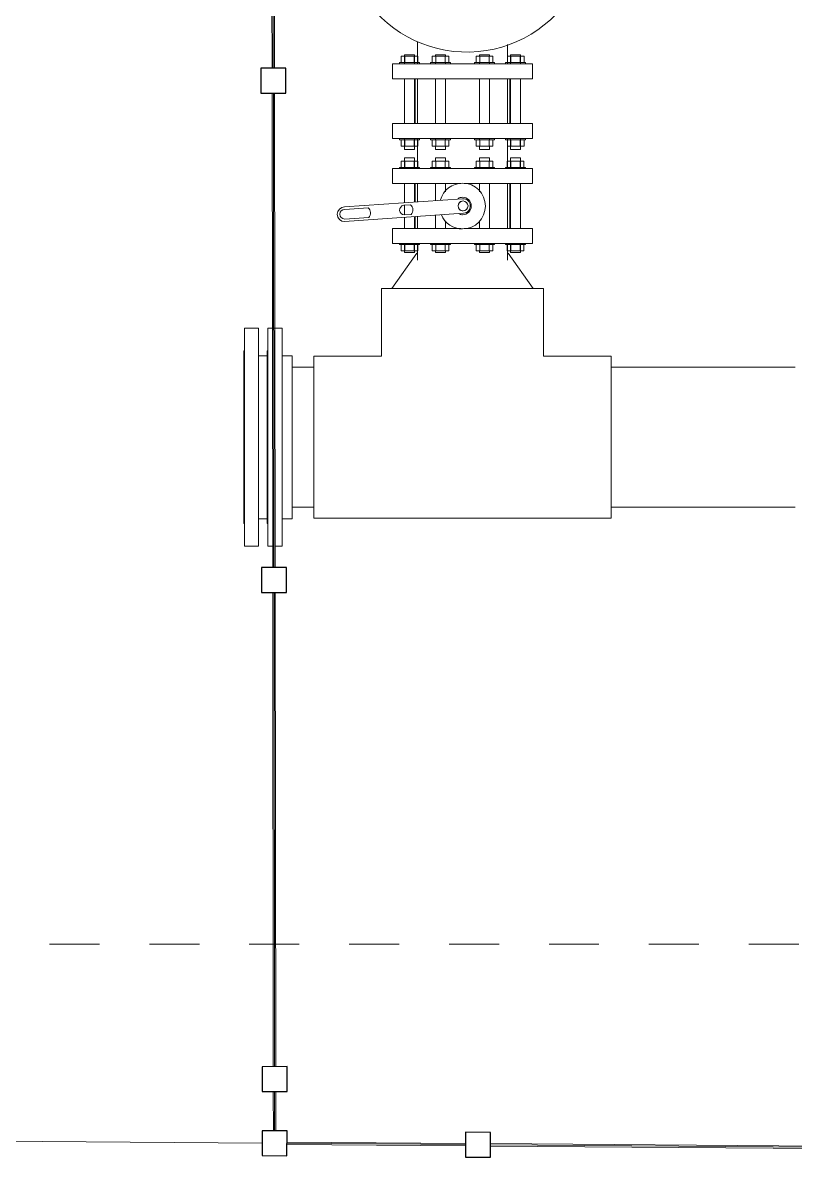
# Model space of a CAD drawing. Header units: metres. Extents: x -43 to 80, y -185 to 8.
# Drawn here: x 11.285 to 12.831, y -132.296 to -130.024 of the extents above; entities that cross this region are included whole.
import ezdxf

# ---------------------------------------------------------------- set-up
doc = ezdxf.new("R2010")
doc.units = ezdxf.units.M
doc.linetypes.add('Grid Line', pattern=[0.022225, 0.0127, -0.003175, 0.003175, -0.003175])
for name, color, linetype, lineweight in [('A-FLOR', 7, 'Continuous', 9), ('A-GLAZ-CWMG', 7, 'Continuous', 9), ('M-EQPM', 7, 'Continuous', 9), ('P-PIPE', 7, 'Continuous', 9), ('S-GRID', 7, 'Continuous', 9)]:
    doc.layers.add(name, color=color, linetype=linetype, lineweight=lineweight)

# ---------------------------------------------------------------- blocks, each defined once
blk = doc.blocks.new('Quad Corner Mullion - 50x50 mm-2220552-N01 - ESTANQUE CABECERA')
at = {"layer": 'A-GLAZ-CWMG', "lineweight": 25}
for p, q in [((-0.0248, 0.025), (0.0252, 0.0246)), ((-0.0248, -0.025), (-0.0248, 0.025)), ((0.0252, 0.0246), (0.0248, -0.025)), ((0.0248, -0.025), (-0.0248, -0.025))]:
    blk.add_line(p, q, dxfattribs=at)
blk = doc.blocks.new('Circular Mullion - 5mm-2218549-N01 - ESTANQUE CABECERA')
at = {"layer": 'A-GLAZ-CWMG'}
for p, q in [((17.2669, -121.4235), (17.2597, -122.3734)), ((17.2622, -122.3735), (17.2694, -121.4235)), ((17.2647, -122.3735), (17.2719, -121.4235))]:
    blk.add_line(p, q, dxfattribs=at)
blk = doc.blocks.new('Circular Mullion - 5mm-2221318-N01 - ESTANQUE CABECERA')
at = {"layer": 'A-GLAZ-CWMG'}
for p, q in [((12.1712, -132.2686), (11.8139, -132.2659)), ((11.8139, -132.2684), (12.1712, -132.2711)), ((11.8139, -132.2709), (12.1712, -132.2736))]:
    blk.add_line(p, q, dxfattribs=at)
blk = doc.blocks.new('Rectangular Mullion - 50 x 50 mm-2216180-N01 - ESTANQUE CABECERA')
at = {"layer": 'A-GLAZ-CWMG', "lineweight": 25}
for p, q in [((-0.025, 0.025), (0.025, 0.025)), ((-0.025, -0.025), (-0.025, 0.025)), ((0.025, 0.025), (0.025, -0.025)), ((0.025, -0.025), (-0.025, -0.025))]:
    blk.add_line(p, q, dxfattribs=at)
blk = doc.blocks.new('Circular Mullion - 5mm-2221332-N01 - ESTANQUE CABECERA')
at = {"layer": 'A-GLAZ-CWMG'}
for p, q in [((11.7865, -132.1649), (11.7866, -132.2435)), ((11.7916, -132.2434), (11.7915, -132.1649))]:
    blk.add_line(p, q, dxfattribs=at)
blk = doc.blocks.new('Circular Mullion - 5mm-V17-N01 - ESTANQUE CABECERA')
at = {"layer": 'A-GLAZ-CWMG'}
for p, q in [((11.7865, -132.1649), (11.7866, -132.2435)), ((11.7891, -132.2435), (11.789, -132.1649)), ((11.7916, -132.2434), (11.7915, -132.1649))]:
    blk.add_line(p, q, dxfattribs=at)
blk = doc.blocks.new('Acero Carbono - Flange - A - Flange Brida-2279403-N01 - ESTANQUE CABECERA')
at = {"layer": 'P-PIPE'}
for p, q in [((0.0298, 0.2184), (0.0016, 0.2184)), ((0.0016, 0.2184), (0.0016, -0.2184)), ((0.0298, -0.2184), (0.0298, 0.2184)), ((0.0016, 0.1727), (0, 0.1727)), ((0, 0.1727), (0, -0.1728)), ((0, 0.1727), (0, 0.1669)), ((0.0502, 0.1633), (0.0298, 0.1633)), ((0.0502, -0.1633), (0.0502, 0.1633)), ((0, -0.1669), (0, -0.1728)), ((0, -0.1728), (0.0016, -0.1728)), ((0.0298, -0.1633), (0.0502, -0.1633)), ((0.0016, -0.2184), (0.0114, -0.2184)), ((0.0157, -0.2184), (0.0298, -0.2184))]:
    blk.add_line(p, q, dxfattribs=at)
blk = doc.blocks.new('Acero Carbono - Flange - A - Flange Brida-2279466-N01 - ESTANQUE CABECERA')
at = {"layer": 'P-PIPE'}
for p, q in [((0.0298, 0.2184), (0.0016, 0.2184)), ((0.0016, 0.2184), (0.0016, -0.2184)), ((0.0298, -0.2184), (0.0298, 0.2184)), ((0, 0.1727), (0, 0.1669)), ((0, 0.1727), (0, -0.1728)), ((0.0016, 0.1727), (0, 0.1727)), ((0.0485, 0.1633), (0.0298, 0.1633)), ((0, -0.1669), (0, -0.1728)), ((0, -0.1728), (0.0016, -0.1728)), ((0.0298, -0.1633), (0.0485, -0.1633)), ((0.0016, -0.2184), (0.0298, -0.2184))]:
    blk.add_line(p, q, dxfattribs=at)
blk = doc.blocks.new('Valvula con brida - Estandar - Valvula con brida - Estandar-V35-N01 - ESTANQUE CABECERA')
at = {"layer": 'P-PIPE'}
for p, q in [((-0.09, 0.13), (-0.09, 0.075)), ((0.09, 0.075), (0.09, 0.13)), ((-0.1162, 0.0966), (-0.1162, 0.09)), ((-0.1162, 0.0966), (-0.1162, 0.075)), ((-0.1162, 0.0966), (-0.1162, 0.0966)), ((-0.1024, 0.0966), (-0.1162, 0.0966)), ((-0.0962, 0.0966), (-0.1024, 0.0966)), ((-0.0962, 0.0966), (-0.0963, 0.0966)), ((-0.0962, 0.09), (-0.0962, 0.0966)), ((-0.0962, 0.075), (-0.0962, 0.0966)), ((-0.054, 0.0966), (-0.054, 0.09)), ((-0.0348, 0.0966), (-0.054, 0.0966)), ((-0.034, 0.0966), (-0.0348, 0.0966)), ((-0.034, 0.09), (-0.034, 0.0966)), ((0.034, 0.0966), (0.034, 0.09)), ((0.0348, 0.0966), (0.034, 0.0966)), ((0.054, 0.0966), (0.0348, 0.0966)), ((0.054, 0.09), (0.054, 0.0966)), ((0.0962, 0.0966), (0.0962, 0.075)), ((0.0962, 0.0966), (0.0962, 0.09)), ((0.1024, 0.0966), (0.0962, 0.0966)), ((0.0963, 0.0966), (0.0962, 0.0966)), ((0.1162, 0.0966), (0.1024, 0.0966)), ((0.1162, 0.075), (0.1162, 0.0966)), ((0.1162, 0.09), (0.1162, 0.0966)), ((0.1162, 0.0966), (0.1162, 0.0966)), ((-0.14, 0.075), (-0.14, 0.045)), ((-0.14, 0.075), (0.14, 0.075)), ((-0.1262, 0.0773), (-0.1262, 0.075)), ((-0.0862, 0.0773), (-0.1262, 0.0773)), ((-0.1236, 0.0773), (-0.1262, 0.0773)), ((-0.1262, 0.0773), (-0.1262, 0.075)), ((-0.1236, 0.0773), (-0.1262, 0.0773)), ((-0.1236, 0.0773), (-0.1262, 0.0773)), ((-0.1231, 0.09), (-0.1156, 0.09)), ((-0.1231, 0.09), (-0.1231, 0.0773)), ((-0.1156, 0.0773), (-0.1231, 0.0773)), ((-0.1162, 0.0773), (-0.1162, 0.075)), ((-0.1156, 0.09), (-0.0969, 0.09)), ((-0.1156, 0.09), (-0.1156, 0.0773)), ((-0.0969, 0.0773), (-0.1156, 0.0773)), ((-0.0969, 0.09), (-0.0897, 0.09)), ((-0.0969, 0.0773), (-0.0969, 0.09)), ((-0.0897, 0.0773), (-0.0969, 0.0773)), ((-0.0962, 0.075), (-0.0962, 0.0773)), ((-0.0897, 0.09), (-0.0897, 0.0773)), ((-0.0862, 0.0773), (-0.0889, 0.0773)), ((-0.0862, 0.075), (-0.0862, 0.0773)), ((-0.064, 0.0773), (-0.064, 0.075)), ((-0.024, 0.0773), (-0.064, 0.0773)), ((-0.0613, 0.0773), (-0.064, 0.0773)), ((-0.0608, 0.09), (-0.0533, 0.09)), ((-0.0608, 0.09), (-0.0608, 0.0773)), ((-0.0533, 0.0773), (-0.0608, 0.0773)), ((-0.054, 0.0773), (-0.054, 0.075)), ((-0.0533, 0.09), (-0.0347, 0.09)), ((-0.0533, 0.09), (-0.0533, 0.0773)), ((-0.0347, 0.0773), (-0.0533, 0.0773)), ((-0.0347, 0.09), (-0.0276, 0.09)), ((-0.0347, 0.0773), (-0.0347, 0.09)), ((-0.0276, 0.0773), (-0.0347, 0.0773)), ((-0.034, 0.075), (-0.034, 0.0773)), ((-0.0276, 0.09), (-0.0276, 0.0773)), ((-0.024, 0.0773), (-0.0267, 0.0773)), ((-0.024, 0.075), (-0.024, 0.0773)), ((0.024, 0.0773), (0.024, 0.075)), ((0.064, 0.0773), (0.024, 0.0773)), ((0.0267, 0.0773), (0.024, 0.0773)), ((0.0272, 0.09), (0.0347, 0.09)), ((0.0272, 0.09), (0.0272, 0.0773)), ((0.0347, 0.0773), (0.0272, 0.0773)), ((0.034, 0.0773), (0.034, 0.075)), ((0.0347, 0.09), (0.0533, 0.09)), ((0.0347, 0.09), (0.0347, 0.0773)), ((0.0533, 0.0773), (0.0347, 0.0773)), ((0.0533, 0.09), (0.0606, 0.09)), ((0.0533, 0.0773), (0.0533, 0.09)), ((0.0606, 0.0773), (0.0533, 0.0773)), ((0.054, 0.075), (0.054, 0.0773)), ((0.0606, 0.09), (0.0606, 0.0773)), ((0.064, 0.0773), (0.0613, 0.0773)), ((0.064, 0.075), (0.064, 0.0773)), ((0.0862, 0.0773), (0.0862, 0.075)), ((0.1262, 0.0773), (0.0862, 0.0773)), ((0.0889, 0.0773), (0.0862, 0.0773)), ((0.0894, 0.09), (0.0969, 0.09)), ((0.0894, 0.09), (0.0894, 0.0773)), ((0.0969, 0.0773), (0.0894, 0.0773)), ((0.0962, 0.0773), (0.0962, 0.075)), ((0.0969, 0.09), (0.1156, 0.09)), ((0.0969, 0.09), (0.0969, 0.0773)), ((0.1156, 0.0773), (0.0969, 0.0773)), ((0.1156, 0.09), (0.1228, 0.09)), ((0.1156, 0.0773), (0.1156, 0.09)), ((0.1228, 0.0773), (0.1156, 0.0773)), ((0.1162, 0.075), (0.1162, 0.0773)), ((0.1228, 0.09), (0.1228, 0.0773)), ((0.1262, 0.0773), (0.1236, 0.0773)), ((0.1262, 0.0773), (0.1236, 0.0773)), ((0.1262, 0.0773), (0.1236, 0.0773)), ((0.1262, 0.075), (0.1262, 0.0773)), ((0.1262, 0.075), (0.1262, 0.0773)), ((0.14, 0.045), (0.14, 0.075)), ((-0.14, 0.045), (-0.0035, 0.045)), ((-0.1162, 0.045), (-0.1162, 0.0065)), ((-0.1162, 0.045), (-0.1162, 0.0065)), ((-0.0962, 0.0079), (-0.0962, 0.045)), ((-0.0962, 0.0079), (-0.0962, 0.045)), ((-0.095, 0.045), (-0.095, 0.008)), ((-0.09, 0.045), (-0.09, 0.0084)), ((-0.054, 0.045), (-0.054, 0.0109)), ((-0.034, 0.0287), (-0.034, 0.045)), ((0.0035, 0.045), (0.14, 0.045)), ((0.034, 0.045), (0.034, 0.0287)), ((0.054, -0.045), (0.054, 0.045)), ((0.09, -0.045), (0.09, 0.045)), ((0.095, -0.045), (0.095, 0.045)), ((0.0962, 0.045), (0.0962, -0.045)), ((0.0962, 0.045), (0.0962, -0.045)), ((0.1162, -0.045), (0.1162, 0.045)), ((0.1162, -0.045), (0.1162, 0.045)), ((0, 0.0147), (-0.236, -0.0018)), ((-0.1178, 0.0014), (-0.1044, 0.0024)), ((-0.1162, 0.0016), (-0.1162, -0.0178)), ((-0.1162, 0.0016), (-0.1162, -0.0178)), ((-0.236, -0.0312), (0.002, -0.0145)), ((-0.2358, -0.0068), (-0.1892, -0.0036)), ((-0.1031, -0.0169), (-0.1164, -0.0178)), ((-0.0962, -0.045), (-0.0962, -0.0214)), ((-0.0962, -0.045), (-0.0962, -0.0214)), ((-0.095, -0.0213), (-0.095, -0.045)), ((-0.09, -0.021), (-0.09, -0.045)), ((-0.054, -0.0184), (-0.054, -0.045)), ((-0.1878, -0.0228), (-0.2361, -0.0262)), ((-0.14, -0.045), (-0.14, -0.075)), ((-0.14, -0.045), (-0.0035, -0.045)), ((-0.1162, -0.0228), (-0.1162, -0.045)), ((-0.1162, -0.0228), (-0.1162, -0.045)), ((-0.034, -0.045), (-0.034, -0.0299)), ((0.0035, -0.045), (0.14, -0.045)), ((0.034, -0.0299), (0.034, -0.045)), ((0.14, -0.075), (0.14, -0.045)), ((-0.14, -0.075), (0.14, -0.075)), ((-0.1262, -0.075), (-0.1262, -0.0773)), ((-0.1262, -0.075), (-0.1262, -0.0773)), ((-0.1262, -0.0773), (-0.1236, -0.0773)), ((-0.1262, -0.0773), (-0.0862, -0.0773)), ((-0.1262, -0.0773), (-0.1236, -0.0773)), ((-0.1262, -0.0773), (-0.1236, -0.0773)), ((-0.1231, -0.0773), (-0.1156, -0.0773)), ((-0.1231, -0.0773), (-0.1231, -0.09)), ((-0.1156, -0.09), (-0.1231, -0.09)), ((-0.1162, -0.075), (-0.1162, -0.0773)), ((-0.1162, -0.075), (-0.1162, -0.093)), ((-0.1162, -0.09), (-0.1162, -0.093)), ((-0.1156, -0.0773), (-0.0969, -0.0773)), ((-0.1156, -0.0773), (-0.1156, -0.09)), ((-0.0969, -0.09), (-0.1156, -0.09)), ((-0.0969, -0.0773), (-0.0897, -0.0773)), ((-0.0969, -0.09), (-0.0969, -0.0773)), ((-0.0897, -0.09), (-0.0969, -0.09)), ((-0.0962, -0.0773), (-0.0962, -0.075)), ((-0.0962, -0.093), (-0.0962, -0.075)), ((-0.0962, -0.093), (-0.0962, -0.09)), ((-0.09, -0.075), (-0.09, -0.1084)), ((-0.0897, -0.0773), (-0.0897, -0.09)), ((-0.0889, -0.0773), (-0.0862, -0.0773)), ((-0.0862, -0.0773), (-0.0862, -0.075)), ((-0.064, -0.075), (-0.064, -0.0773)), ((-0.064, -0.0773), (-0.0613, -0.0773)), ((-0.064, -0.0773), (-0.024, -0.0773)), ((-0.0608, -0.0773), (-0.0533, -0.0773)), ((-0.0608, -0.0773), (-0.0608, -0.09)), ((-0.0533, -0.09), (-0.0608, -0.09)), ((-0.054, -0.075), (-0.054, -0.0773)), ((-0.054, -0.09), (-0.054, -0.093)), ((-0.0533, -0.0773), (-0.0347, -0.0773)), ((-0.0533, -0.0773), (-0.0533, -0.09)), ((-0.0347, -0.09), (-0.0533, -0.09)), ((-0.0347, -0.0773), (-0.0276, -0.0773)), ((-0.0347, -0.09), (-0.0347, -0.0773)), ((-0.0276, -0.09), (-0.0347, -0.09)), ((-0.034, -0.0773), (-0.034, -0.075)), ((-0.034, -0.093), (-0.034, -0.09)), ((-0.0276, -0.0773), (-0.0276, -0.09)), ((-0.0267, -0.0773), (-0.024, -0.0773)), ((-0.024, -0.0773), (-0.024, -0.075)), ((0.024, -0.075), (0.024, -0.0773)), ((0.024, -0.0773), (0.0267, -0.0773)), ((0.024, -0.0773), (0.064, -0.0773)), ((0.0272, -0.0773), (0.0347, -0.0773)), ((0.0272, -0.0773), (0.0272, -0.09)), ((0.0347, -0.09), (0.0272, -0.09)), ((0.034, -0.075), (0.034, -0.0773)), ((0.034, -0.09), (0.034, -0.093)), ((0.0347, -0.0773), (0.0533, -0.0773)), ((0.0347, -0.0773), (0.0347, -0.09)), ((0.0533, -0.09), (0.0347, -0.09)), ((0.0533, -0.0773), (0.0606, -0.0773)), ((0.0533, -0.09), (0.0533, -0.0773)), ((0.0606, -0.09), (0.0533, -0.09)), ((0.054, -0.0773), (0.054, -0.075)), ((0.054, -0.093), (0.054, -0.09)), ((0.0606, -0.0773), (0.0606, -0.09)), ((0.0613, -0.0773), (0.064, -0.0773)), ((0.064, -0.0773), (0.064, -0.075)), ((0.0862, -0.075), (0.0862, -0.0773)), ((0.0862, -0.0773), (0.0889, -0.0773)), ((0.0862, -0.0773), (0.1262, -0.0773)), ((0.0894, -0.0773), (0.0969, -0.0773)), ((0.0894, -0.0773), (0.0894, -0.09)), ((0.0969, -0.09), (0.0894, -0.09)), ((0.09, -0.1084), (0.09, -0.075)), ((0.0962, -0.075), (0.0962, -0.093)), ((0.0962, -0.075), (0.0962, -0.0773)), ((0.0962, -0.09), (0.0962, -0.093)), ((0.0969, -0.0773), (0.1156, -0.0773)), ((0.0969, -0.0773), (0.0969, -0.09)), ((0.1156, -0.09), (0.0969, -0.09)), ((0.1156, -0.0773), (0.1228, -0.0773)), ((0.1156, -0.09), (0.1156, -0.0773)), ((0.1228, -0.09), (0.1156, -0.09)), ((0.1162, -0.093), (0.1162, -0.075)), ((0.1162, -0.0773), (0.1162, -0.075)), ((0.1162, -0.093), (0.1162, -0.09)), ((0.1228, -0.0773), (0.1228, -0.09)), ((0.1236, -0.0773), (0.1262, -0.0773)), ((0.1236, -0.0773), (0.1262, -0.0773)), ((0.1236, -0.0773), (0.1262, -0.0773)), ((0.1262, -0.0773), (0.1262, -0.075)), ((0.1262, -0.0773), (0.1262, -0.075)), ((-0.1162, -0.093), (-0.1162, -0.093)), ((-0.1162, -0.093), (-0.1024, -0.093)), ((-0.1024, -0.093), (-0.0962, -0.093)), ((-0.0963, -0.093), (-0.0962, -0.093)), ((-0.054, -0.093), (-0.0348, -0.093)), ((-0.0348, -0.093), (-0.034, -0.093)), ((0.034, -0.093), (0.0348, -0.093)), ((0.0348, -0.093), (0.054, -0.093)), ((0.0962, -0.093), (0.1024, -0.093)), ((0.0962, -0.093), (0.0963, -0.093)), ((0.1024, -0.093), (0.1162, -0.093)), ((0.1162, -0.093), (0.1162, -0.093))]:
    blk.add_line(p, q, dxfattribs=at)
for centre, radius, start, end in [((0, 0), 0.0459, 90, 164.7602), ((0, 0), 0.0459, 270, 90), ((-0.1163, -0.0081), 0.00966, 98.9279, 269.0721), ((-0.1121, -0.0078), 0.0128, 315.162, 52.838), ((0.001, 0.0001), 0.01, 0, 180), ((0.001, 0.0001), 0.01, 180, 0), ((0, 0), 0.0175, 90, 119.9711), ((0.001, 0.0001), 0.01, 105, 135), ((0, 0), 0.0175, 270, 90), ((0.001, 0.0001), 0.0146, 274, 94), ((-0.236, -0.0165), 0.0147, 90, 270), ((-0.236, -0.0165), 0.00966, 89.0721, 269.0721), ((-0.1969, -0.0138), 0.0128, 315.162, 52.838), ((0, 0), 0.0459, 202.9161, 270), ((0, 0), 0.0175, 248.6866, 270), ((0.001, 0.0001), 0.01, 225, 270)]:
    blk.add_arc(centre, radius, start, end, dxfattribs=at)
blk = doc.blocks.new('Brida - Estandar - Brida - Estandar-V36-N01 - ESTANQUE CABECERA')
at = {"layer": 'P-PIPE'}
for p, q in [((-0.09, 0.13), (-0.09, 0.075)), ((0.09, 0.075), (0.09, 0.13)), ((-0.1162, 0.0966), (-0.1162, 0.09)), ((-0.1162, 0.0966), (-0.1162, 0.075)), ((-0.1162, 0.0966), (-0.1162, 0.0966)), ((-0.1024, 0.0966), (-0.1162, 0.0966)), ((-0.0962, 0.0966), (-0.1024, 0.0966)), ((-0.0962, 0.0966), (-0.0963, 0.0966)), ((-0.0962, 0.09), (-0.0962, 0.0966)), ((-0.0962, 0.075), (-0.0962, 0.0966)), ((-0.054, 0.0966), (-0.054, 0.09)), ((-0.0348, 0.0966), (-0.054, 0.0966)), ((-0.034, 0.0966), (-0.0348, 0.0966)), ((-0.034, 0.09), (-0.034, 0.0966)), ((0.034, 0.0966), (0.034, 0.09)), ((0.0348, 0.0966), (0.034, 0.0966)), ((0.054, 0.0966), (0.0348, 0.0966)), ((0.054, 0.09), (0.054, 0.0966)), ((0.0962, 0.0966), (0.0962, 0.075)), ((0.0962, 0.0966), (0.0962, 0.09)), ((0.1024, 0.0966), (0.0962, 0.0966)), ((0.0963, 0.0966), (0.0962, 0.0966)), ((0.1162, 0.0966), (0.1024, 0.0966)), ((0.1162, 0.075), (0.1162, 0.0966)), ((0.1162, 0.09), (0.1162, 0.0966)), ((0.1162, 0.0966), (0.1162, 0.0966)), ((-0.14, 0.075), (-0.14, 0.045)), ((-0.14, 0.075), (0.14, 0.075)), ((-0.1262, 0.0773), (-0.1262, 0.075)), ((-0.0862, 0.0773), (-0.1262, 0.0773)), ((-0.1236, 0.0773), (-0.1262, 0.0773)), ((-0.1262, 0.0773), (-0.1262, 0.075)), ((-0.1236, 0.0773), (-0.1262, 0.0773)), ((-0.1236, 0.0773), (-0.1262, 0.0773)), ((-0.1231, 0.09), (-0.1156, 0.09)), ((-0.1231, 0.09), (-0.1231, 0.0773)), ((-0.1156, 0.0773), (-0.1231, 0.0773)), ((-0.1162, 0.0773), (-0.1162, 0.075)), ((-0.1156, 0.09), (-0.0969, 0.09)), ((-0.1156, 0.09), (-0.1156, 0.0773)), ((-0.0969, 0.0773), (-0.1156, 0.0773)), ((-0.0969, 0.09), (-0.0897, 0.09)), ((-0.0969, 0.0773), (-0.0969, 0.09)), ((-0.0897, 0.0773), (-0.0969, 0.0773)), ((-0.0962, 0.075), (-0.0962, 0.0773)), ((-0.0897, 0.09), (-0.0897, 0.0773)), ((-0.0862, 0.0773), (-0.0889, 0.0773)), ((-0.0862, 0.075), (-0.0862, 0.0773)), ((-0.064, 0.0773), (-0.064, 0.075)), ((-0.024, 0.0773), (-0.064, 0.0773)), ((-0.0613, 0.0773), (-0.064, 0.0773)), ((-0.0608, 0.09), (-0.0533, 0.09)), ((-0.0608, 0.09), (-0.0608, 0.0773)), ((-0.0533, 0.0773), (-0.0608, 0.0773)), ((-0.054, 0.0773), (-0.054, 0.075)), ((-0.0533, 0.09), (-0.0347, 0.09)), ((-0.0533, 0.09), (-0.0533, 0.0773)), ((-0.0347, 0.0773), (-0.0533, 0.0773)), ((-0.0347, 0.09), (-0.0276, 0.09)), ((-0.0347, 0.0773), (-0.0347, 0.09)), ((-0.0276, 0.0773), (-0.0347, 0.0773)), ((-0.034, 0.075), (-0.034, 0.0773)), ((-0.0276, 0.09), (-0.0276, 0.0773)), ((-0.024, 0.0773), (-0.0267, 0.0773)), ((-0.024, 0.075), (-0.024, 0.0773)), ((0.024, 0.0773), (0.024, 0.075)), ((0.064, 0.0773), (0.024, 0.0773)), ((0.0267, 0.0773), (0.024, 0.0773)), ((0.0272, 0.09), (0.0347, 0.09)), ((0.0272, 0.09), (0.0272, 0.0773)), ((0.0347, 0.0773), (0.0272, 0.0773)), ((0.034, 0.0773), (0.034, 0.075)), ((0.0347, 0.09), (0.0533, 0.09)), ((0.0347, 0.09), (0.0347, 0.0773)), ((0.0533, 0.0773), (0.0347, 0.0773)), ((0.0533, 0.09), (0.0606, 0.09)), ((0.0533, 0.0773), (0.0533, 0.09)), ((0.0606, 0.0773), (0.0533, 0.0773)), ((0.054, 0.075), (0.054, 0.0773)), ((0.0606, 0.09), (0.0606, 0.0773)), ((0.064, 0.0773), (0.0613, 0.0773)), ((0.064, 0.075), (0.064, 0.0773)), ((0.0862, 0.0773), (0.0862, 0.075)), ((0.1262, 0.0773), (0.0862, 0.0773)), ((0.0889, 0.0773), (0.0862, 0.0773)), ((0.0894, 0.09), (0.0969, 0.09)), ((0.0894, 0.09), (0.0894, 0.0773)), ((0.0969, 0.0773), (0.0894, 0.0773)), ((0.0962, 0.0773), (0.0962, 0.075)), ((0.0969, 0.09), (0.1156, 0.09)), ((0.0969, 0.09), (0.0969, 0.0773)), ((0.1156, 0.0773), (0.0969, 0.0773)), ((0.1156, 0.09), (0.1228, 0.09)), ((0.1156, 0.0773), (0.1156, 0.09)), ((0.1228, 0.0773), (0.1156, 0.0773)), ((0.1162, 0.075), (0.1162, 0.0773)), ((0.1228, 0.09), (0.1228, 0.0773)), ((0.1262, 0.0773), (0.1236, 0.0773)), ((0.1262, 0.0773), (0.1236, 0.0773)), ((0.1262, 0.0773), (0.1236, 0.0773)), ((0.1262, 0.075), (0.1262, 0.0773)), ((0.1262, 0.075), (0.1262, 0.0773)), ((0.14, 0.045), (0.14, 0.075)), ((-0.14, 0.045), (0.14, 0.045)), ((-0.1162, 0.045), (-0.1162, -0.045)), ((-0.1162, 0.045), (-0.1162, -0.045)), ((-0.0962, -0.045), (-0.0962, 0.045)), ((-0.0962, -0.045), (-0.0962, 0.045)), ((-0.095, 0.045), (-0.095, -0.045)), ((-0.09, 0.045), (-0.09, -0.045)), ((-0.054, 0.045), (-0.054, -0.045)), ((-0.034, -0.045), (-0.034, 0.045)), ((0.034, 0.045), (0.034, -0.045)), ((0.054, -0.045), (0.054, 0.045)), ((0.09, -0.045), (0.09, 0.045)), ((0.095, -0.045), (0.095, 0.045)), ((0.0962, 0.045), (0.0962, -0.045)), ((0.0962, 0.045), (0.0962, -0.045)), ((0.1162, -0.045), (0.1162, 0.045)), ((0.1162, -0.045), (0.1162, 0.045)), ((-0.14, -0.045), (-0.14, -0.075)), ((-0.14, -0.045), (0.14, -0.045)), ((0.14, -0.075), (0.14, -0.045)), ((-0.14, -0.075), (0.14, -0.075)), ((-0.1262, -0.075), (-0.1262, -0.0773)), ((-0.1262, -0.075), (-0.1262, -0.0773)), ((-0.1262, -0.0773), (-0.1236, -0.0773)), ((-0.1262, -0.0773), (-0.0862, -0.0773)), ((-0.1262, -0.0773), (-0.1236, -0.0773)), ((-0.1262, -0.0773), (-0.1236, -0.0773)), ((-0.1231, -0.0773), (-0.1156, -0.0773)), ((-0.1231, -0.0773), (-0.1231, -0.09)), ((-0.1156, -0.09), (-0.1231, -0.09)), ((-0.1162, -0.075), (-0.1162, -0.0773)), ((-0.1162, -0.075), (-0.1162, -0.093)), ((-0.1162, -0.09), (-0.1162, -0.093)), ((-0.1156, -0.0773), (-0.0969, -0.0773)), ((-0.1156, -0.0773), (-0.1156, -0.09)), ((-0.0969, -0.09), (-0.1156, -0.09)), ((-0.0969, -0.0773), (-0.0897, -0.0773)), ((-0.0969, -0.09), (-0.0969, -0.0773)), ((-0.0897, -0.09), (-0.0969, -0.09)), ((-0.0962, -0.0773), (-0.0962, -0.075)), ((-0.0962, -0.093), (-0.0962, -0.075)), ((-0.0962, -0.093), (-0.0962, -0.09)), ((-0.09, -0.075), (-0.09, -0.1135)), ((-0.0897, -0.0773), (-0.0897, -0.09)), ((-0.0889, -0.0773), (-0.0862, -0.0773)), ((-0.0862, -0.0773), (-0.0862, -0.075)), ((-0.064, -0.075), (-0.064, -0.0773)), ((-0.064, -0.0773), (-0.0613, -0.0773)), ((-0.064, -0.0773), (-0.024, -0.0773)), ((-0.0608, -0.0773), (-0.0533, -0.0773)), ((-0.0608, -0.0773), (-0.0608, -0.09)), ((-0.0533, -0.09), (-0.0608, -0.09)), ((-0.054, -0.075), (-0.054, -0.0773)), ((-0.054, -0.09), (-0.054, -0.093)), ((-0.0533, -0.0773), (-0.0347, -0.0773)), ((-0.0533, -0.0773), (-0.0533, -0.09)), ((-0.0347, -0.09), (-0.0533, -0.09)), ((-0.0347, -0.0773), (-0.0276, -0.0773)), ((-0.0347, -0.09), (-0.0347, -0.0773)), ((-0.0276, -0.09), (-0.0347, -0.09)), ((-0.034, -0.0773), (-0.034, -0.075)), ((-0.034, -0.093), (-0.034, -0.09)), ((-0.0276, -0.0773), (-0.0276, -0.09)), ((-0.0267, -0.0773), (-0.024, -0.0773)), ((-0.024, -0.0773), (-0.024, -0.075)), ((0.024, -0.075), (0.024, -0.0773)), ((0.024, -0.0773), (0.0267, -0.0773)), ((0.024, -0.0773), (0.064, -0.0773)), ((0.0272, -0.0773), (0.0347, -0.0773)), ((0.0272, -0.0773), (0.0272, -0.09)), ((0.0347, -0.09), (0.0272, -0.09)), ((0.034, -0.075), (0.034, -0.0773)), ((0.034, -0.09), (0.034, -0.093)), ((0.0347, -0.0773), (0.0533, -0.0773)), ((0.0347, -0.0773), (0.0347, -0.09)), ((0.0533, -0.09), (0.0347, -0.09)), ((0.0533, -0.0773), (0.0606, -0.0773)), ((0.0533, -0.09), (0.0533, -0.0773)), ((0.0606, -0.09), (0.0533, -0.09)), ((0.054, -0.0773), (0.054, -0.075)), ((0.054, -0.093), (0.054, -0.09)), ((0.0606, -0.0773), (0.0606, -0.09)), ((0.0613, -0.0773), (0.064, -0.0773)), ((0.064, -0.0773), (0.064, -0.075)), ((0.0862, -0.075), (0.0862, -0.0773)), ((0.0862, -0.0773), (0.0889, -0.0773)), ((0.0862, -0.0773), (0.1262, -0.0773)), ((0.0894, -0.0773), (0.0969, -0.0773)), ((0.0894, -0.0773), (0.0894, -0.09)), ((0.0969, -0.09), (0.0894, -0.09)), ((0.09, -0.1191), (0.09, -0.075)), ((0.0962, -0.075), (0.0962, -0.093)), ((0.0962, -0.075), (0.0962, -0.0773)), ((0.0962, -0.09), (0.0962, -0.093)), ((0.0969, -0.0773), (0.1156, -0.0773)), ((0.0969, -0.0773), (0.0969, -0.09)), ((0.1156, -0.09), (0.0969, -0.09)), ((0.1156, -0.0773), (0.1228, -0.0773)), ((0.1156, -0.09), (0.1156, -0.0773)), ((0.1228, -0.09), (0.1156, -0.09)), ((0.1162, -0.093), (0.1162, -0.075)), ((0.1162, -0.0773), (0.1162, -0.075)), ((0.1162, -0.093), (0.1162, -0.09)), ((0.1228, -0.0773), (0.1228, -0.09)), ((0.1236, -0.0773), (0.1262, -0.0773)), ((0.1236, -0.0773), (0.1262, -0.0773)), ((0.1236, -0.0773), (0.1262, -0.0773)), ((0.1262, -0.0773), (0.1262, -0.075)), ((0.1262, -0.0773), (0.1262, -0.075)), ((-0.1162, -0.093), (-0.1162, -0.093)), ((-0.1162, -0.093), (-0.1024, -0.093)), ((-0.1024, -0.093), (-0.0962, -0.093)), ((-0.0963, -0.093), (-0.0962, -0.093)), ((-0.054, -0.093), (-0.0348, -0.093)), ((-0.0348, -0.093), (-0.034, -0.093)), ((0.034, -0.093), (0.0348, -0.093)), ((0.0348, -0.093), (0.054, -0.093)), ((0.0962, -0.093), (0.1024, -0.093)), ((0.0962, -0.093), (0.0963, -0.093)), ((0.1024, -0.093), (0.1162, -0.093)), ((0.1162, -0.093), (0.1162, -0.093))]:
    blk.add_line(p, q, dxfattribs=at)
blk = doc.blocks.new('M-Tanque Hidroneumatico-01 - M-Tanque Hidroneumatico-01-V38-N01 - ESTANQUE CABECERA')
at = {"layer": 'M-EQPM'}
for radius, start, end in [(0.2477, 72.7476, 180), (0.2477, 360, 51.8399), (0.1087, 93.747, 180), (0.1087, 0, 30.0431), (0.2477, 180, 360), (0.1087, 180, 0)]:
    blk.add_arc((0, 0), radius, start, end, dxfattribs=at)

msp = doc.modelspace()

# ---------------------------------------------------------------- linework, layer by layer
at = {"layer": 'A-FLOR'}
msp.add_line((10.8311, -132.261), (11.7641, -132.268), dxfattribs=at)
at = {"layer": 'P-PIPE'}
for p, q in [((12.0753, -130.0618), (12.0753, -130.1059)), ((12.2553, -130.1059), (12.2553, -130.0674)), ((12.0753, -130.1359), (12.0753, -130.2259)), ((12.2553, -130.2259), (12.2553, -130.1359)), ((12.0753, -130.2559), (12.0753, -130.3159)), ((12.2553, -130.3159), (12.2553, -130.2559)), ((12.0753, -130.3459), (12.0753, -130.3826)), ((12.2553, -130.4359), (12.2553, -130.3459)), ((12.0753, -130.4119), (12.0753, -130.4359)), ((12.0753, -130.4659), (12.0753, -130.4854)), ((12.2553, -130.4854), (12.2553, -130.4659)), ((12.0737, -130.4854), (12.0237, -130.5562)), ((12.3069, -130.5562), (12.2569, -130.4854)), ((12.0029, -130.5562), (12.0029, -130.6916)), ((12.3277, -130.5562), (12.0029, -130.5562)), ((12.3277, -130.6916), (12.3277, -130.5562)), ((12.0029, -130.6916), (11.8675, -130.6916)), ((11.8675, -130.6916), (11.8675, -131.0164)), ((12.4631, -130.6916), (12.3277, -130.6916)), ((12.4631, -131.0164), (12.4631, -130.6916)), ((11.8675, -130.714), (11.8243, -130.714)), ((12.8315, -130.714), (12.4631, -130.714)), ((11.8243, -130.994), (11.8675, -130.994)), ((12.4631, -130.994), (12.8315, -130.994)), ((11.8675, -131.0164), (12.4631, -131.0164))]:
    msp.add_line(p, q, dxfattribs=at)
at = {"layer": 'S-GRID', "color": 254, "linetype": 'Grid Line', "true_color": 0xd4d4d4}
msp.add_line((22.2384, -131.8698), (-41.657, -131.8698), dxfattribs=at)

# ---------------------------------------------------------------- block references
at = {"layer": 'A-GLAZ-CWMG'}
for p, rotation in [((-6.5498, -7.8978), 0.5032135747500938), ((-6.5486, -8.8978), 0.5032135747500938), ((-6.5473, -9.8978), 0.5032135747500938), ((134.5947, -115.0093), 270)]:
    msp.add_blockref('Circular Mullion - 5mm-2218549-N01 - ESTANQUE CABECERA', p, dxfattribs=dict(at, rotation=rotation))
at = {"layer": 'A-GLAZ-CWMG', "extrusion": (0, 0, -1)}
for name, p, rotation in [('Rectangular Mullion - 50 x 50 mm-2216180-N01 - ESTANQUE CABECERA', (-11.7865, -130.1399), 269.9296566102017), ('Rectangular Mullion - 50 x 50 mm-2216180-N01 - ESTANQUE CABECERA', (-11.7877, -131.1399), 269.9296566102017), ('Rectangular Mullion - 50 x 50 mm-2216180-N01 - ESTANQUE CABECERA', (-11.789, -132.1399), 269.9296566102017), ('Quad Corner Mullion - 50x50 mm-2220552-N01 - ESTANQUE CABECERA', (-11.7891, -132.2682), 0.4328701849511428), ('Rectangular Mullion - 50 x 50 mm-2216180-N01 - ESTANQUE CABECERA', (-12.1962, -132.2713), 0.4328701849511428)]:
    msp.add_blockref(name, p, dxfattribs=dict(at, rotation=rotation))
at = {"layer": 'A-GLAZ-CWMG'}
for name in ['Circular Mullion - 5mm-2221332-N01 - ESTANQUE CABECERA', 'Circular Mullion - 5mm-2221332-N01 - ESTANQUE CABECERA', 'Circular Mullion - 5mm-2221332-N01 - ESTANQUE CABECERA', 'Circular Mullion - 5mm-2221332-N01 - ESTANQUE CABECERA', 'Circular Mullion - 5mm-2221332-N01 - ESTANQUE CABECERA', 'Circular Mullion - 5mm-V17-N01 - ESTANQUE CABECERA', 'Circular Mullion - 5mm-2221318-N01 - ESTANQUE CABECERA']:
    msp.add_blockref(name, (0, 0), dxfattribs=at)
at = {"layer": 'M-EQPM', "rotation": 27.5316480064027}
msp.add_blockref('M-Tanque Hidroneumatico-01 - M-Tanque Hidroneumatico-01-V38-N01 - ESTANQUE CABECERA', (12.1742, -129.8349), dxfattribs=at)
at = {"layer": 'P-PIPE', "rotation": 180}
msp.add_blockref('Brida - Estandar - Brida - Estandar-V36-N01 - ESTANQUE CABECERA', (12.1653, -130.1809), dxfattribs=at)
at = {"layer": 'P-PIPE'}
for name, p in [('Valvula con brida - Estandar - Valvula con brida - Estandar-V35-N01 - ESTANQUE CABECERA', (12.1653, -130.3909)), ('Acero Carbono - Flange - A - Flange Brida-2279466-N01 - ESTANQUE CABECERA', (11.7273, -130.854)), ('Acero Carbono - Flange - A - Flange Brida-2279403-N01 - ESTANQUE CABECERA', (11.7742, -130.854))]:
    msp.add_blockref(name, p, dxfattribs=at)

doc.saveas('drawing.dxf')
